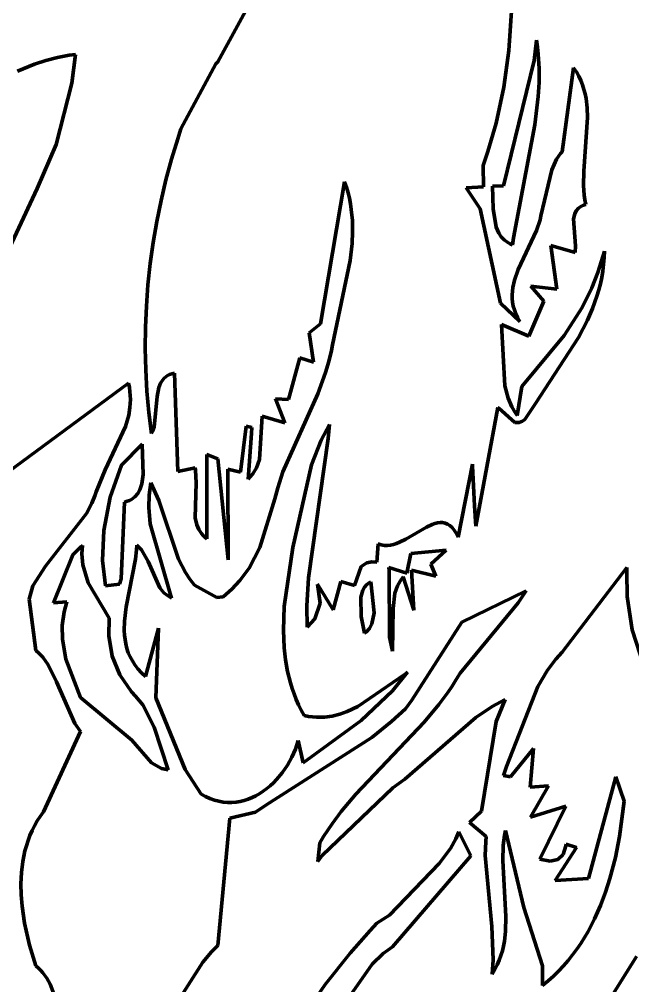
# Model space of a CAD drawing. Header units: millimetres. Extents: x 0 to 4.76, y 0 to 6.67.
# Drawn here: x 1.055 to 1.892, y 2.22 to 3.54 of the extents above; entities that cross this region are included whole.
import ezdxf

# ---------------------------------------------------------------- set-up
doc = ezdxf.new("R2010")
doc.units = ezdxf.units.MM
doc.layers.add('color#010101ff', color=7, linetype='CONTINUOUS', lineweight=100)
doc.layers.add('color#fefefeff', color=7, linetype='CONTINUOUS', lineweight=100)

msp = doc.modelspace()

# ---------------------------------------------------------------- linework, layer by layer
at = {"layer": 'color#010101ff'}
for p, q in [((1.4043, 3.6267), (1.3256, 3.4818)), ((1.7232, 3.4975), (1.7272, 3.5579)), ((1.7609, 3.5117), (1.7577, 3.4836)), ((1.7623, 3.502), (1.7609, 3.5117)), ((1.7633, 3.4924), (1.7623, 3.502)), ((1.1066, 3.488), (1.0907, 3.4838)), ((1.1229, 3.4911), (1.1066, 3.488)), ((1.1312, 3.4922), (1.1229, 3.4911)), ((1.1262, 3.453), (1.1312, 3.4922)), ((1.7162, 3.4476), (1.7232, 3.4975)), ((1.7644, 3.4731), (1.7633, 3.4924)), ((1.0752, 3.4787), (1.0524, 3.4693)), ((1.0907, 3.4838), (1.0752, 3.4787)), ((1.3231, 3.4792), (1.2754, 3.3907)), ((1.3256, 3.4818), (1.3231, 3.4792)), ((1.7577, 3.4836), (1.7159, 3.3126)), ((1.7643, 3.4538), (1.7644, 3.4731)), ((1.8115, 3.4739), (1.796, 3.3593)), ((1.8153, 3.4682), (1.8115, 3.4739)), ((1.8186, 3.4624), (1.8153, 3.4682)), ((1.8214, 3.4565), (1.8186, 3.4624)), ((1.1048, 3.3689), (1.1262, 3.453)), ((1.7056, 3.3983), (1.7162, 3.4476)), ((1.7633, 3.4345), (1.7643, 3.4538)), ((1.8237, 3.4505), (1.8214, 3.4565)), ((1.8257, 3.4443), (1.8237, 3.4505)), ((1.7587, 3.3958), (1.7633, 3.4345)), ((1.8273, 3.4382), (1.8257, 3.4443)), ((1.8285, 3.4319), (1.8273, 3.4382)), ((1.8301, 3.4191), (1.8285, 3.4319)), ((1.8306, 3.4061), (1.8301, 3.4191)), ((1.8255, 3.3327), (1.8306, 3.4061)), ((1.6945, 3.3596), (1.7056, 3.3983)), ((1.7295, 3.2417), (1.7587, 3.3958)), ((1.2754, 3.3907), (1.2709, 3.3769)), ((1.0789, 3.3089), (1.1048, 3.3689)), ((1.2709, 3.3769), (1.2625, 3.349)), ((1.688, 3.3405), (1.6945, 3.3596)), ((1.7938, 3.3569), (1.7883, 3.3491)), ((1.796, 3.3593), (1.7938, 3.3569)), ((1.2625, 3.349), (1.2549, 3.3209)), ((1.6886, 3.3115), (1.688, 3.3405)), ((1.7883, 3.3491), (1.7819, 3.3347)), ((1.7819, 3.3347), (1.7669, 3.2715)), ((1.8252, 3.313), (1.8255, 3.3327)), ((1.2549, 3.3209), (1.2482, 3.2926)), ((1.466, 3.1242), (1.4988, 3.3182)), ((1.4988, 3.3182), (1.5014, 3.3107)), ((1.8261, 3.3), (1.8252, 3.313)), ((0.9865, 3.1108), (1.0789, 3.3089)), ((1.5014, 3.3107), (1.5036, 3.3032)), ((1.5036, 3.3032), (1.5054, 3.2956)), ((1.6647, 3.3099), (1.6886, 3.3115)), ((1.6841, 3.2814), (1.6647, 3.3099)), ((1.7159, 3.3126), (1.7006, 3.3121)), ((1.7006, 3.3121), (1.7017, 3.281)), ((1.8269, 3.2936), (1.8261, 3.3)), ((1.2482, 3.2926), (1.2424, 3.264)), ((1.5054, 3.2956), (1.5068, 3.2881)), ((1.5068, 3.2881), (1.508, 3.2804)), ((1.8251, 3.2862), (1.828, 3.2873)), ((1.828, 3.2873), (1.8269, 3.2936)), ((1.508, 3.2804), (1.5094, 3.2651)), ((1.7119, 3.1524), (1.6841, 3.2814)), ((1.7017, 3.281), (1.7056, 3.2561)), ((1.8113, 3.2675), (1.813, 3.2743)), ((1.813, 3.2743), (1.8152, 3.2784)), ((1.8152, 3.2784), (1.8183, 3.282)), ((1.8183, 3.282), (1.8202, 3.2835)), ((1.8202, 3.2835), (1.8225, 3.285)), ((1.8225, 3.285), (1.8251, 3.2862)), ((1.2424, 3.264), (1.2375, 3.2353)), ((1.5094, 3.2651), (1.5097, 3.2496)), ((1.7657, 3.2664), (1.7607, 3.2515)), ((1.7669, 3.2715), (1.7657, 3.2664)), ((1.814, 3.2309), (1.8113, 3.2675)), ((1.5097, 3.2496), (1.509, 3.2341)), ((1.7056, 3.2561), (1.7092, 3.248)), ((1.7092, 3.248), (1.7125, 3.2431)), ((1.7607, 3.2515), (1.7357, 3.1983)), ((1.2375, 3.2353), (1.2335, 3.2065)), ((1.509, 3.2341), (1.5065, 3.2108)), ((1.7125, 3.2431), (1.7167, 3.2388)), ((1.7167, 3.2388), (1.7219, 3.2351)), ((1.7219, 3.2351), (1.7249, 3.2335)), ((1.7282, 3.2321), (1.7295, 3.2417)), ((1.7249, 3.2335), (1.7282, 3.2321)), ((1.7888, 3.1713), (1.7805, 3.2311)), ((1.7805, 3.2311), (1.8136, 3.2214)), ((1.8136, 3.2214), (1.814, 3.2309)), ((1.8535, 3.2234), (1.8516, 3.216)), ((1.8532, 3.2142), (1.8535, 3.2234)), ((1.5065, 3.2108), (1.4823, 3.0955)), ((1.8516, 3.216), (1.8448, 3.1943)), ((1.8525, 3.2052), (1.8532, 3.2142)), ((1.2335, 3.2065), (1.2303, 3.1775)), ((1.7357, 3.1983), (1.7307, 3.1837)), ((1.8448, 3.1943), (1.8364, 3.1733)), ((1.85, 3.1876), (1.8514, 3.1963)), ((1.8514, 3.1963), (1.8525, 3.2052)), ((1.7307, 3.1837), (1.7285, 3.1738)), ((1.8481, 3.1789), (1.85, 3.1876)), ((1.2303, 3.1775), (1.2282, 3.1485)), ((1.7279, 3.1688), (1.7277, 3.1638)), ((1.7285, 3.1738), (1.7279, 3.1688)), ((1.7708, 3.155), (1.7532, 3.1755)), ((1.7532, 3.1755), (1.7888, 3.1713)), ((1.8364, 3.1733), (1.823, 3.1464)), ((1.8434, 3.1619), (1.8459, 3.1704)), ((1.8459, 3.1704), (1.8481, 3.1789)), ((1.7277, 3.1638), (1.7278, 3.1587)), ((1.7278, 3.1587), (1.7283, 3.1536)), ((1.7502, 3.1072), (1.7708, 3.155)), ((1.8375, 3.1453), (1.8434, 3.1619)), ((1.2282, 3.1485), (1.2269, 3.1194)), ((1.738, 3.1272), (1.7119, 3.1524)), ((1.7283, 3.1536), (1.7292, 3.1484)), ((1.7292, 3.1484), (1.7307, 3.1432)), ((1.7307, 3.1432), (1.7326, 3.1379)), ((1.823, 3.1464), (1.7988, 3.1082)), ((1.8305, 3.1291), (1.8375, 3.1453)), ((1.7326, 3.1379), (1.735, 3.1326)), ((1.735, 3.1326), (1.738, 3.1272)), ((1.8184, 3.1054), (1.8305, 3.1291)), ((1.2269, 3.1194), (1.2266, 3.0903)), ((1.4504, 3.112), (1.466, 3.1242)), ((1.7175, 3.0394), (1.7129, 3.1231)), ((1.7129, 3.1231), (1.7502, 3.1072)), ((1.4563, 3.0719), (1.4504, 3.112)), ((1.7988, 3.1082), (1.7408, 3.0387)), ((1.7596, 3.0153), (1.8184, 3.1054)), ((1.2266, 3.0903), (1.2273, 3.0612)), ((1.4823, 3.0955), (1.4809, 3.0878)), ((1.4223, 3.0207), (1.4378, 3.0775)), ((1.4378, 3.0775), (1.4563, 3.0719)), ((1.4809, 3.0878), (1.4773, 3.0726)), ((1.4773, 3.0726), (1.4729, 3.0577)), ((1.2273, 3.0612), (1.2289, 3.0322)), ((1.2506, 3.0478), (1.2525, 3.0499)), ((1.2525, 3.0499), (1.2546, 3.0518)), ((1.2546, 3.0518), (1.2571, 3.0535)), ((1.2571, 3.0535), (1.2599, 3.0549)), ((1.2599, 3.0549), (1.2631, 3.056)), ((1.2631, 3.056), (1.2666, 3.0569)), ((1.2666, 3.0569), (1.2712, 2.9223)), ((1.4729, 3.0577), (1.4621, 3.0287)), ((1.2037, 3.0429), (0.9975, 2.8911)), ((1.2049, 3.0373), (1.2037, 3.0429)), ((1.2057, 3.0316), (1.2049, 3.0373)), ((1.2428, 3.0247), (1.2453, 3.0374)), ((1.2453, 3.0374), (1.2475, 3.0429)), ((1.2475, 3.0429), (1.2506, 3.0478)), ((1.7221, 3.0226), (1.7175, 3.0394)), ((1.7408, 3.0387), (1.7345, 2.9991)), ((1.2062, 3.0261), (1.2057, 3.0316)), ((1.2064, 3.0206), (1.2062, 3.0261)), ((1.2289, 3.0322), (1.2316, 3.0032)), ((1.2386, 2.9831), (1.2428, 3.0247)), ((1.4621, 3.0287), (1.4147, 2.9222)), ((1.7273, 3.0106), (1.7221, 3.0226)), ((1.204, 2.9994), (1.2057, 3.0099)), ((1.2057, 3.0099), (1.2064, 3.0206)), ((1.417, 2.989), (1.4045, 3.0217)), ((1.4045, 3.0217), (1.4223, 3.0207)), ((1.6779, 2.848), (1.7081, 3.0097)), ((1.7081, 3.0097), (1.7092, 3.0089)), ((1.7319, 3.0029), (1.7273, 3.0106)), ((1.7449, 2.9934), (1.7596, 3.0153)), ((1.1996, 2.9841), (1.204, 2.9994)), ((1.2316, 3.0032), (1.2352, 2.9743)), ((1.3825, 2.939), (1.3861, 2.9979)), ((1.3861, 2.9979), (1.417, 2.989)), ((1.7092, 3.0089), (1.7313, 2.9896)), ((1.7345, 2.9991), (1.7319, 3.0029)), ((1.1719, 2.9246), (1.1996, 2.9841)), ((1.2365, 2.9771), (1.2386, 2.9831)), ((1.3565, 2.9215), (1.3643, 2.9844)), ((1.3643, 2.9844), (1.3721, 2.9827)), ((1.4668, 2.9652), (1.4784, 2.9866)), ((1.4784, 2.9866), (1.4766, 2.9675)), ((1.7313, 2.9896), (1.737, 2.9893)), ((1.737, 2.9893), (1.7416, 2.9911)), ((1.7416, 2.9911), (1.7449, 2.9934)), ((1.2352, 2.9743), (1.2365, 2.9771)), ((1.3715, 2.9745), (1.367, 2.9121)), ((1.3721, 2.9827), (1.3715, 2.9745)), ((1.2224, 2.9598), (1.1942, 2.9312)), ((1.2238, 2.9184), (1.2224, 2.9598)), ((1.4766, 2.9675), (1.4495, 2.7771)), ((1.4536, 2.9314), (1.4668, 2.9652)), ((1.3109, 2.8305), (1.3109, 2.9456)), ((1.3109, 2.9456), (1.3257, 2.9396)), ((1.1942, 2.9312), (1.1787, 2.8873)), ((1.3257, 2.9396), (1.3398, 2.8018)), ((1.3785, 2.9275), (1.3825, 2.939)), ((1.428, 2.8187), (1.4536, 2.9314)), ((1.654, 2.8328), (1.6735, 2.9327)), ((1.6735, 2.9327), (1.6736, 2.9304)), ((1.6736, 2.9304), (1.6764, 2.8757)), ((1.1596, 2.8945), (1.1719, 2.9246)), ((1.2221, 2.9057), (1.2238, 2.9184)), ((1.2712, 2.9223), (1.2948, 2.9275)), ((1.2948, 2.9275), (1.2954, 2.9243)), ((1.2954, 2.9243), (1.2961, 2.9069)), ((1.3398, 2.8018), (1.3392, 2.9256)), ((1.3392, 2.9256), (1.3565, 2.9215)), ((1.3695, 2.9145), (1.3737, 2.9195)), ((1.3737, 2.9195), (1.3785, 2.9275)), ((1.4147, 2.9222), (1.4075, 2.9001)), ((1.2192, 2.8972), (1.2221, 2.9057)), ((1.2344, 2.9069), (1.2322, 2.89)), ((1.2453, 2.883), (1.2344, 2.9069)), ((1.2961, 2.9069), (1.2949, 2.8593)), ((1.367, 2.9121), (1.3695, 2.9145)), ((1.1578, 2.8893), (1.1596, 2.8945)), ((1.2125, 2.8879), (1.2163, 2.8922)), ((1.2163, 2.8922), (1.2192, 2.8972)), ((1.4075, 2.9001), (1.4037, 2.885)), ((1.1463, 2.8653), (1.1537, 2.8794)), ((1.1537, 2.8794), (1.1578, 2.8893)), ((1.1787, 2.8873), (1.1699, 2.8417)), ((1.1937, 2.776), (1.1985, 2.8808)), ((1.1985, 2.8808), (1.2019, 2.8818)), ((1.2019, 2.8818), (1.205, 2.883)), ((1.205, 2.883), (1.2078, 2.8844)), ((1.2078, 2.8844), (1.2103, 2.886)), ((1.2103, 2.886), (1.2125, 2.8879)), ((1.2322, 2.89), (1.2317, 2.8733)), ((1.272, 2.8029), (1.2453, 2.883)), ((1.4037, 2.885), (1.3832, 2.8188)), ((1.0906, 2.7931), (1.1463, 2.8653)), ((1.2317, 2.8733), (1.2335, 2.8512)), ((1.6764, 2.8757), (1.6779, 2.848)), ((1.2335, 2.8512), (1.2624, 2.7496)), ((1.2949, 2.8593), (1.2971, 2.8494)), ((1.6182, 2.8502), (1.6219, 2.8515)), ((1.6219, 2.8515), (1.6256, 2.8524)), ((1.6256, 2.8524), (1.6291, 2.8528)), ((1.6291, 2.8528), (1.6326, 2.8527)), ((1.6326, 2.8527), (1.636, 2.852)), ((1.636, 2.852), (1.6393, 2.8507)), ((1.1699, 2.8417), (1.1684, 2.8011)), ((1.2971, 2.8494), (1.2997, 2.8434)), ((1.2997, 2.8434), (1.3033, 2.8378)), ((1.3033, 2.8378), (1.3055, 2.8352)), ((1.5823, 2.8299), (1.6106, 2.8466)), ((1.6106, 2.8466), (1.6182, 2.8502)), ((1.6393, 2.8507), (1.6425, 2.8488)), ((1.6425, 2.8488), (1.6455, 2.846)), ((1.6455, 2.846), (1.6485, 2.8425)), ((1.6485, 2.8425), (1.6513, 2.8381)), ((1.6513, 2.8381), (1.654, 2.8328)), ((1.3055, 2.8352), (1.308, 2.8328)), ((1.308, 2.8328), (1.3109, 2.8305)), ((1.5698, 2.8242), (1.5739, 2.8258)), ((1.5739, 2.8258), (1.5823, 2.8299)), ((1.1385, 2.8197), (1.1279, 2.8085)), ((1.141, 2.8216), (1.1385, 2.8197)), ((1.1402, 2.81), (1.141, 2.8216)), ((1.2148, 2.8156), (1.2134, 2.8029)), ((1.2151, 2.8218), (1.2148, 2.8156)), ((1.2215, 2.8153), (1.2151, 2.8218)), ((1.2304, 2.7997), (1.2215, 2.8153)), ((1.3832, 2.8188), (1.3683, 2.7905)), ((1.4165, 2.7383), (1.428, 2.8187)), ((1.5427, 2.7984), (1.5448, 2.8235)), ((1.5448, 2.8235), (1.5489, 2.8222)), ((1.5489, 2.8222), (1.5531, 2.8216)), ((1.5531, 2.8216), (1.5572, 2.8215)), ((1.5572, 2.8215), (1.5614, 2.822)), ((1.5614, 2.822), (1.5656, 2.8229)), ((1.5656, 2.8229), (1.5698, 2.8242)), ((1.6374, 2.8149), (1.5892, 2.8103)), ((1.6164, 2.7959), (1.6374, 2.8149)), ((1.1279, 2.8085), (1.1014, 2.7433)), ((1.1415, 2.7951), (1.1402, 2.81)), ((1.1684, 2.8011), (1.1722, 2.7663)), ((1.2134, 2.8029), (1.2007, 2.7375)), ((1.2464, 2.7636), (1.2304, 2.7997)), ((1.2815, 2.7844), (1.272, 2.8029)), ((1.529, 2.7979), (1.5361, 2.799)), ((1.5361, 2.799), (1.5427, 2.7984)), ((1.5892, 2.8103), (1.584, 2.7836)), ((1.073, 2.7663), (1.0906, 2.7931)), ((1.1489, 2.7704), (1.1415, 2.7951)), ((1.3683, 2.7905), (1.3558, 2.7734)), ((1.5125, 2.7667), (1.5213, 2.7929)), ((1.5213, 2.7929), (1.529, 2.7979)), ((1.584, 2.7836), (1.5592, 2.7912)), ((1.5592, 2.7912), (1.5597, 2.7873)), ((1.5597, 2.7873), (1.56, 2.6964)), ((1.5932, 2.733), (1.5901, 2.7877)), ((1.5901, 2.7877), (1.6234, 2.7796)), ((1.6234, 2.7796), (1.6164, 2.7959)), ((1.8843, 2.7915), (1.7959, 2.6759)), ((1.884, 2.7849), (1.8843, 2.7915)), ((1.1914, 2.7687), (1.1937, 2.776)), ((1.2874, 2.7756), (1.2815, 2.7844)), ((1.2941, 2.7673), (1.2874, 2.7756)), ((1.3558, 2.7734), (1.345, 2.7617)), ((1.4495, 2.7771), (1.4474, 2.7388)), ((1.4833, 2.7336), (1.4936, 2.7721)), ((1.4936, 2.7721), (1.5125, 2.7667)), ((1.5347, 2.7719), (1.5327, 2.7709)), ((1.5391, 2.7295), (1.5347, 2.7719)), ((1.5711, 2.7663), (1.5745, 2.7725)), ((1.5745, 2.7725), (1.5789, 2.7784)), ((1.5789, 2.7784), (1.5932, 2.733)), ((1.8848, 2.7517), (1.884, 2.7849)), ((1.0681, 2.7482), (1.073, 2.7663)), ((1.1775, 2.7222), (1.1489, 2.7704)), ((1.1722, 2.7663), (1.1914, 2.7687)), ((1.2522, 2.7568), (1.2464, 2.7636)), ((1.3244, 2.7505), (1.2941, 2.7673)), ((1.345, 2.7617), (1.3328, 2.7512)), ((1.4654, 2.7427), (1.462, 2.7686)), ((1.462, 2.7686), (1.4833, 2.7336)), ((1.5239, 2.7605), (1.5211, 2.7506)), ((1.5261, 2.7647), (1.5239, 2.7605)), ((1.529, 2.7682), (1.5261, 2.7647)), ((1.5327, 2.7709), (1.529, 2.7682)), ((1.5676, 2.7564), (1.5711, 2.7663)), ((1.7468, 2.7593), (1.6589, 2.7167)), ((1.7356, 2.7429), (1.7468, 2.7593)), ((1.0774, 2.6779), (1.0681, 2.7482)), ((1.2568, 2.7529), (1.2522, 2.7568)), ((1.2624, 2.7496), (1.2568, 2.7529)), ((1.3328, 2.7512), (1.3244, 2.7505)), ((1.5211, 2.7506), (1.5213, 2.7246)), ((1.565, 2.7353), (1.5676, 2.7564)), ((1.8915, 2.706), (1.8848, 2.7517)), ((1.1014, 2.7433), (1.1196, 2.7445)), ((1.1196, 2.7445), (1.1158, 2.7306)), ((1.2007, 2.7375), (1.1983, 2.7181)), ((1.4153, 2.7057), (1.4165, 2.7383)), ((1.4474, 2.7388), (1.4477, 2.7098)), ((1.458, 2.7212), (1.4654, 2.7427)), ((1.5641, 2.6772), (1.565, 2.7353)), ((1.6566, 2.6472), (1.7356, 2.7429)), ((1.1158, 2.7306), (1.1133, 2.712)), ((1.1767, 2.698), (1.1775, 2.7222)), ((1.4477, 2.7098), (1.458, 2.7212)), ((1.5213, 2.7246), (1.5262, 2.7016)), ((1.5359, 2.7143), (1.5391, 2.7295)), ((1.1133, 2.712), (1.1135, 2.6935)), ((1.1983, 2.7181), (1.198, 2.7054)), ((1.227, 2.6426), (1.2449, 2.7086)), ((1.2449, 2.7086), (1.241, 2.6135)), ((1.5281, 2.703), (1.5326, 2.708)), ((1.5326, 2.708), (1.5359, 2.7143)), ((1.6589, 2.7167), (1.5908, 2.61)), ((1.9241, 2.6051), (1.8915, 2.706)), ((1.1135, 2.6935), (1.118, 2.6661)), ((1.1814, 2.6704), (1.1767, 2.698)), ((1.198, 2.7054), (1.1983, 2.6991)), ((1.1983, 2.6991), (1.199, 2.693)), ((1.199, 2.693), (1.2, 2.6869)), ((1.4164, 2.6814), (1.4153, 2.7057)), ((1.5262, 2.7016), (1.5281, 2.703)), ((1.56, 2.6964), (1.5641, 2.6772)), ((1.2, 2.6869), (1.2015, 2.6809)), ((1.2015, 2.6809), (1.2035, 2.675)), ((1.4182, 2.6653), (1.4164, 2.6814)), ((1.0807, 2.675), (1.0774, 2.6779)), ((1.0866, 2.6688), (1.0807, 2.675)), ((1.094, 2.6585), (1.0866, 2.6688)), ((1.192, 2.6446), (1.1814, 2.6704)), ((1.2035, 2.675), (1.206, 2.6693)), ((1.206, 2.6693), (1.209, 2.6637)), ((1.7874, 2.6663), (1.7759, 2.651)), ((1.7959, 2.6759), (1.7874, 2.6663)), ((1.1056, 2.6352), (1.094, 2.6585)), ((1.118, 2.6661), (1.1381, 2.6137)), ((1.209, 2.6637), (1.2125, 2.6582)), ((1.2125, 2.6582), (1.2167, 2.6528)), ((1.421, 2.6495), (1.4182, 2.6653)), ((1.2079, 2.6214), (1.192, 2.6446)), ((1.2167, 2.6528), (1.2215, 2.6476)), ((1.2215, 2.6476), (1.227, 2.6426)), ((1.4248, 2.6339), (1.421, 2.6495)), ((1.5804, 2.6451), (1.5169, 2.6015)), ((1.5642, 2.6228), (1.5846, 2.6482)), ((1.5846, 2.6482), (1.5804, 2.6451)), ((1.6512, 2.6382), (1.6566, 2.6472)), ((1.7759, 2.651), (1.7628, 2.6289)), ((1.1303, 2.5783), (1.1056, 2.6352)), ((1.4272, 2.6263), (1.4248, 2.6339)), ((1.6397, 2.6208), (1.6456, 2.6294)), ((1.6456, 2.6294), (1.6512, 2.6382)), ((1.7628, 2.6289), (1.7201, 2.5194)), ((1.1381, 2.6137), (1.2083, 2.5557)), ((1.2135, 2.6154), (1.2079, 2.6214)), ((1.2234, 2.6036), (1.2135, 2.6154)), ((1.241, 2.6135), (1.2813, 2.5156)), ((1.4299, 2.6187), (1.4272, 2.6263)), ((1.4328, 2.6111), (1.4299, 2.6187)), ((1.5216, 2.5825), (1.5642, 2.6228)), ((1.6273, 2.6041), (1.6397, 2.6208)), ((1.2388, 2.5733), (1.2234, 2.6036)), ((1.4361, 2.6037), (1.4328, 2.6111)), ((1.4397, 2.5964), (1.4361, 2.6037)), ((1.5169, 2.6015), (1.5022, 2.5946)), ((1.5908, 2.61), (1.5818, 2.5984)), ((1.6073, 2.5801), (1.6273, 2.6041)), ((1.7001, 2.6016), (1.6778, 2.5865)), ((1.7179, 2.6112), (1.7001, 2.6016)), ((1.7057, 2.581), (1.7179, 2.6112)), ((1.4437, 2.5891), (1.4397, 2.5964)), ((1.4494, 2.588), (1.4437, 2.5891)), ((1.4549, 2.5872), (1.4494, 2.588)), ((1.4604, 2.5868), (1.4549, 2.5872)), ((1.4713, 2.587), (1.4659, 2.5867)), ((1.4818, 2.5885), (1.4713, 2.587)), ((1.4921, 2.591), (1.4818, 2.5885)), ((1.5022, 2.5946), (1.4921, 2.591)), ((1.5818, 2.5984), (1.5628, 2.5808)), ((1.1381, 2.5675), (1.1303, 2.5783)), ((1.4424, 2.5246), (1.5216, 2.5825)), ((1.4659, 2.5867), (1.4604, 2.5868)), ((1.5142, 2.4817), (1.6073, 2.5801)), ((1.5628, 2.5808), (1.536, 2.5593)), ((1.6778, 2.5865), (1.5811, 2.5024)), ((1.6858, 2.4586), (1.7057, 2.581)), ((1.0877, 2.4574), (1.1381, 2.5675)), ((1.2578, 2.5152), (1.2388, 2.5733)), ((1.2083, 2.5557), (1.2353, 2.5247)), ((1.536, 2.5593), (1.3913, 2.4669)), ((1.4317, 2.5434), (1.4356, 2.5549)), ((1.4356, 2.5549), (1.4424, 2.5246)), ((1.4267, 2.5321), (1.4317, 2.5434)), ((1.7254, 2.5052), (1.7567, 2.5442)), ((1.7567, 2.5442), (1.752, 2.4913)), ((1.2353, 2.5247), (1.2486, 2.5169)), ((1.4137, 2.5111), (1.4207, 2.5213)), ((1.4207, 2.5213), (1.4267, 2.5321)), ((1.2486, 2.5169), (1.2578, 2.5152)), ((1.2813, 2.5156), (1.3028, 2.4816)), ((1.4058, 2.5017), (1.4137, 2.5111)), ((1.7201, 2.5194), (1.7157, 2.5074)), ((1.3972, 2.4932), (1.4016, 2.4974)), ((1.4016, 2.4974), (1.4058, 2.5017)), ((1.5811, 2.5024), (1.5648, 2.4904)), ((1.7157, 2.5074), (1.7254, 2.5052)), ((1.8318, 2.3667), (1.869, 2.5052)), ((1.869, 2.5052), (1.8806, 2.472)), ((1.3028, 2.4816), (1.3089, 2.4784)), ((1.3778, 2.4797), (1.3829, 2.4826)), ((1.3829, 2.4826), (1.3878, 2.4859)), ((1.3878, 2.4859), (1.3926, 2.4894)), ((1.3926, 2.4894), (1.3972, 2.4932)), ((1.5648, 2.4904), (1.4683, 2.398)), ((1.4942, 2.4579), (1.5142, 2.4817)), ((1.752, 2.4913), (1.7771, 2.493)), ((1.7771, 2.493), (1.7526, 2.4505)), ((1.3089, 2.4784), (1.315, 2.4757)), ((1.315, 2.4757), (1.3211, 2.4736)), ((1.3211, 2.4736), (1.3271, 2.472)), ((1.3271, 2.472), (1.3331, 2.471)), ((1.3331, 2.471), (1.339, 2.4705)), ((1.339, 2.4705), (1.3448, 2.4705)), ((1.3448, 2.4705), (1.3506, 2.471)), ((1.3506, 2.471), (1.3562, 2.4719)), ((1.3562, 2.4719), (1.3618, 2.4733)), ((1.3618, 2.4733), (1.3673, 2.475)), ((1.3673, 2.475), (1.3726, 2.4772)), ((1.3726, 2.4772), (1.3778, 2.4797)), ((1.8806, 2.472), (1.8742, 2.424)), ((1.0833, 2.4513), (1.0877, 2.4574)), ((1.3773, 2.4571), (1.3421, 2.4489)), ((1.3913, 2.4669), (1.3773, 2.4571)), ((1.4817, 2.4414), (1.4942, 2.4579)), ((1.6692, 2.443), (1.6858, 2.4586)), ((1.7526, 2.4505), (1.801, 2.4653)), ((1.801, 2.4653), (1.7653, 2.3928)), ((1.0755, 2.4387), (1.0792, 2.4451)), ((1.0792, 2.4451), (1.0833, 2.4513)), ((1.3421, 2.4489), (1.3259, 2.2749)), ((1.6921, 2.4238), (1.6692, 2.443)), ((1.0692, 2.4253), (1.0722, 2.4321)), ((1.0722, 2.4321), (1.0755, 2.4387)), ((1.4701, 2.4241), (1.4817, 2.4414)), ((1.6508, 2.4209), (1.6549, 2.4305)), ((1.6549, 2.4305), (1.6713, 2.3974)), ((1.7185, 2.4321), (1.7172, 2.4254)), ((1.7434, 2.327), (1.7185, 2.4321)), ((1.0643, 2.4114), (1.0666, 2.4184)), ((1.0666, 2.4184), (1.0692, 2.4253)), ((1.4648, 2.4152), (1.4701, 2.4241)), ((1.6433, 2.4074), (1.6508, 2.4209)), ((1.6907, 2.3979), (1.6915, 2.4173)), ((1.6915, 2.4173), (1.6921, 2.4238)), ((1.7172, 2.4254), (1.7155, 2.4118)), ((1.8742, 2.424), (1.8685, 2.3951)), ((1.0608, 2.397), (1.0624, 2.4042)), ((1.0624, 2.4042), (1.0643, 2.4114)), ((1.4623, 2.39), (1.4648, 2.4152)), ((1.628, 2.387), (1.6433, 2.4074)), ((1.7155, 2.4118), (1.7148, 2.3912)), ((1.8154, 2.4089), (1.7864, 2.3638)), ((1.7974, 2.3993), (1.8011, 2.4112)), ((1.8011, 2.4112), (1.8013, 2.4133)), ((1.8013, 2.4133), (1.8154, 2.4089)), ((1.0576, 2.3746), (1.0594, 2.3896)), ((1.0594, 2.3896), (1.0608, 2.397)), ((1.4683, 2.398), (1.4623, 2.39)), ((1.6713, 2.3974), (1.5644, 2.2734)), ((1.6997, 2.3011), (1.6907, 2.3979)), ((1.7148, 2.3912), (1.7192, 2.3147)), ((1.7653, 2.3928), (1.7795, 2.3901)), ((1.7795, 2.3901), (1.7902, 2.3923)), ((1.7902, 2.3923), (1.7974, 2.3993)), ((1.8685, 2.3951), (1.8611, 2.3665)), ((1.56, 2.3164), (1.628, 2.387)), ((1.0569, 2.3594), (1.0576, 2.3746)), ((1.7864, 2.3638), (1.8318, 2.3667)), ((1.8611, 2.3665), (1.8551, 2.3478)), ((1.0572, 2.3441), (1.0569, 2.3594)), ((1.0584, 2.3287), (1.0572, 2.3441)), ((1.8551, 2.3478), (1.8481, 2.3295)), ((1.0617, 2.3057), (1.0584, 2.3287)), ((1.769, 2.2473), (1.7434, 2.327)), ((1.8481, 2.3295), (1.8402, 2.3117)), ((1.543, 2.3056), (1.56, 2.3164)), ((1.7192, 2.3147), (1.7187, 2.2943)), ((1.8402, 2.3117), (1.8313, 2.2944)), ((1.0685, 2.2757), (1.0617, 2.3057)), ((1.5337, 2.2956), (1.543, 2.3056)), ((1.7016, 2.2557), (1.6997, 2.3011)), ((1.5065, 2.2646), (1.5337, 2.2956)), ((1.7187, 2.2943), (1.7171, 2.2809)), ((1.8264, 2.286), (1.8213, 2.2779)), ((1.8313, 2.2944), (1.8264, 2.286)), ((1.0772, 2.2474), (1.0685, 2.2757)), ((1.3259, 2.2749), (1.3172, 2.2662)), ((1.5644, 2.2734), (1.5516, 2.264)), ((1.7159, 2.2743), (1.7143, 2.2677)), ((1.7171, 2.2809), (1.7159, 2.2743)), ((1.8213, 2.2779), (1.8158, 2.2699)), ((1.3172, 2.2662), (1.3054, 2.2522)), ((1.4721, 2.2219), (1.5065, 2.2646)), ((1.5516, 2.264), (1.5364, 2.2497)), ((1.7123, 2.2612), (1.7099, 2.2548)), ((1.7143, 2.2677), (1.7123, 2.2612)), ((1.8101, 2.2621), (1.8041, 2.2545)), ((1.8158, 2.2699), (1.8101, 2.2621)), ((1.8634, 2.2052), (1.8972, 2.2598)), ((1.0807, 2.2443), (1.0772, 2.2474)), ((1.084, 2.2411), (1.0807, 2.2443)), ((1.3054, 2.2522), (1.2551, 2.1743)), ((1.5364, 2.2497), (1.4788, 2.1672)), ((1.7001, 2.2361), (1.7016, 2.2557)), ((1.7071, 2.2485), (1.7039, 2.2423)), ((1.7099, 2.2548), (1.7071, 2.2485)), ((1.7691, 2.2203), (1.769, 2.2473)), ((1.7977, 2.2471), (1.7911, 2.24)), ((1.8041, 2.2545), (1.7977, 2.2471)), ((1.0869, 2.2377), (1.084, 2.2411)), ((1.0922, 2.2303), (1.0869, 2.2377)), ((1.7039, 2.2423), (1.7001, 2.2361)), ((1.7841, 2.2332), (1.7767, 2.2266)), ((1.7911, 2.24), (1.7841, 2.2332)), ((1.0966, 2.2224), (1.0922, 2.2303)), ((1.1101, 2.187), (1.0966, 2.2224)), ((1.3096, 1.9841), (1.4721, 2.2219)), ((1.7767, 2.2266), (1.7691, 2.2203))]:
    msp.add_line(p, q, dxfattribs=at)
at = {"layer": 'color#fefefeff'}
for p, q in [((1.3256, 3.4818), (1.4043, 3.6267)), ((1.7272, 3.5579), (1.7232, 3.4975)), ((1.7577, 3.4836), (1.7609, 3.5117)), ((1.7609, 3.5117), (1.7623, 3.502)), ((1.7623, 3.502), (1.7633, 3.4924)), ((1.0907, 3.4838), (1.1066, 3.488)), ((1.1066, 3.488), (1.1229, 3.4911)), ((1.1229, 3.4911), (1.1312, 3.4922)), ((1.1312, 3.4922), (1.1262, 3.453)), ((1.7232, 3.4975), (1.7162, 3.4476)), ((1.7633, 3.4924), (1.7644, 3.4731)), ((1.0524, 3.4693), (1.0752, 3.4787)), ((1.0752, 3.4787), (1.0907, 3.4838)), ((1.2754, 3.3907), (1.3231, 3.4792)), ((1.3231, 3.4792), (1.3256, 3.4818)), ((1.7159, 3.3126), (1.7577, 3.4836)), ((1.7644, 3.4731), (1.7643, 3.4538)), ((1.796, 3.3593), (1.8115, 3.4739)), ((1.8115, 3.4739), (1.8153, 3.4682)), ((1.8153, 3.4682), (1.8186, 3.4624)), ((1.8186, 3.4624), (1.8214, 3.4565)), ((1.1262, 3.453), (1.1048, 3.3689)), ((1.7162, 3.4476), (1.7056, 3.3983)), ((1.7643, 3.4538), (1.7633, 3.4345)), ((1.8214, 3.4565), (1.8237, 3.4505)), ((1.8237, 3.4505), (1.8257, 3.4443)), ((1.7633, 3.4345), (1.7587, 3.3958)), ((1.8257, 3.4443), (1.8273, 3.4382)), ((1.8273, 3.4382), (1.8285, 3.4319)), ((1.8285, 3.4319), (1.8301, 3.4191)), ((1.8301, 3.4191), (1.8306, 3.4061)), ((1.8306, 3.4061), (1.8255, 3.3327)), ((1.7056, 3.3983), (1.6945, 3.3596)), ((1.7587, 3.3958), (1.7295, 3.2417)), ((1.2709, 3.3769), (1.2754, 3.3907)), ((1.1048, 3.3689), (1.0789, 3.3089)), ((1.2625, 3.349), (1.2709, 3.3769)), ((1.6945, 3.3596), (1.688, 3.3405)), ((1.7883, 3.3491), (1.7938, 3.3569)), ((1.7938, 3.3569), (1.796, 3.3593)), ((1.2549, 3.3209), (1.2625, 3.349)), ((1.688, 3.3405), (1.6886, 3.3115)), ((1.7819, 3.3347), (1.7883, 3.3491)), ((1.7669, 3.2715), (1.7819, 3.3347)), ((1.8255, 3.3327), (1.8252, 3.313)), ((1.2482, 3.2926), (1.2549, 3.3209)), ((1.4988, 3.3182), (1.466, 3.1242)), ((1.5014, 3.3107), (1.4988, 3.3182)), ((1.8252, 3.313), (1.8261, 3.3)), ((1.0789, 3.3089), (0.9865, 3.1108)), ((1.5036, 3.3032), (1.5014, 3.3107)), ((1.5054, 3.2956), (1.5036, 3.3032)), ((1.6886, 3.3115), (1.6647, 3.3099)), ((1.6647, 3.3099), (1.6841, 3.2814)), ((1.7006, 3.3121), (1.7159, 3.3126)), ((1.7017, 3.281), (1.7006, 3.3121)), ((1.8261, 3.3), (1.8269, 3.2936)), ((1.2424, 3.264), (1.2482, 3.2926)), ((1.5068, 3.2881), (1.5054, 3.2956)), ((1.508, 3.2804), (1.5068, 3.2881)), ((1.828, 3.2873), (1.8251, 3.2862)), ((1.8269, 3.2936), (1.828, 3.2873)), ((1.5094, 3.2651), (1.508, 3.2804)), ((1.6841, 3.2814), (1.7119, 3.1524)), ((1.7056, 3.2561), (1.7017, 3.281)), ((1.813, 3.2743), (1.8113, 3.2675)), ((1.8152, 3.2784), (1.813, 3.2743)), ((1.8183, 3.282), (1.8152, 3.2784)), ((1.8202, 3.2835), (1.8183, 3.282)), ((1.8225, 3.285), (1.8202, 3.2835)), ((1.8251, 3.2862), (1.8225, 3.285)), ((1.2375, 3.2353), (1.2424, 3.264)), ((1.5097, 3.2496), (1.5094, 3.2651)), ((1.7607, 3.2515), (1.7657, 3.2664)), ((1.7657, 3.2664), (1.7669, 3.2715)), ((1.8113, 3.2675), (1.814, 3.2309)), ((1.509, 3.2341), (1.5097, 3.2496)), ((1.7092, 3.248), (1.7056, 3.2561)), ((1.7125, 3.2431), (1.7092, 3.248)), ((1.7357, 3.1983), (1.7607, 3.2515)), ((1.2335, 3.2065), (1.2375, 3.2353)), ((1.5065, 3.2108), (1.509, 3.2341)), ((1.7167, 3.2388), (1.7125, 3.2431)), ((1.7219, 3.2351), (1.7167, 3.2388)), ((1.7249, 3.2335), (1.7219, 3.2351)), ((1.7295, 3.2417), (1.7282, 3.2321)), ((1.7282, 3.2321), (1.7249, 3.2335)), ((1.8136, 3.2214), (1.7805, 3.2311)), ((1.7805, 3.2311), (1.7888, 3.1713)), ((1.814, 3.2309), (1.8136, 3.2214)), ((1.8516, 3.216), (1.8535, 3.2234)), ((1.8535, 3.2234), (1.8532, 3.2142)), ((1.4823, 3.0955), (1.5065, 3.2108)), ((1.8448, 3.1943), (1.8516, 3.216)), ((1.8532, 3.2142), (1.8525, 3.2052)), ((1.2303, 3.1775), (1.2335, 3.2065)), ((1.7307, 3.1837), (1.7357, 3.1983)), ((1.8364, 3.1733), (1.8448, 3.1943)), ((1.8514, 3.1963), (1.85, 3.1876)), ((1.8525, 3.2052), (1.8514, 3.1963)), ((1.7285, 3.1738), (1.7307, 3.1837)), ((1.85, 3.1876), (1.8481, 3.1789)), ((1.2282, 3.1485), (1.2303, 3.1775)), ((1.7277, 3.1638), (1.7279, 3.1688)), ((1.7279, 3.1688), (1.7285, 3.1738)), ((1.7888, 3.1713), (1.7532, 3.1755)), ((1.7532, 3.1755), (1.7708, 3.155)), ((1.823, 3.1464), (1.8364, 3.1733)), ((1.8459, 3.1704), (1.8434, 3.1619)), ((1.8481, 3.1789), (1.8459, 3.1704)), ((1.7278, 3.1587), (1.7277, 3.1638)), ((1.7283, 3.1536), (1.7278, 3.1587)), ((1.7708, 3.155), (1.7502, 3.1072)), ((1.8434, 3.1619), (1.8375, 3.1453)), ((1.2269, 3.1194), (1.2282, 3.1485)), ((1.7119, 3.1524), (1.738, 3.1272)), ((1.7292, 3.1484), (1.7283, 3.1536)), ((1.7307, 3.1432), (1.7292, 3.1484)), ((1.7326, 3.1379), (1.7307, 3.1432)), ((1.7988, 3.1082), (1.823, 3.1464)), ((1.8375, 3.1453), (1.8305, 3.1291)), ((1.735, 3.1326), (1.7326, 3.1379)), ((1.738, 3.1272), (1.735, 3.1326)), ((1.8305, 3.1291), (1.8184, 3.1054)), ((1.2266, 3.0903), (1.2269, 3.1194)), ((1.466, 3.1242), (1.4504, 3.112)), ((1.7502, 3.1072), (1.7129, 3.1231)), ((1.7129, 3.1231), (1.7175, 3.0394)), ((1.4504, 3.112), (1.4563, 3.0719)), ((1.7408, 3.0387), (1.7988, 3.1082)), ((1.8184, 3.1054), (1.7596, 3.0153)), ((1.2273, 3.0612), (1.2266, 3.0903)), ((1.4809, 3.0878), (1.4823, 3.0955)), ((1.4378, 3.0775), (1.4223, 3.0207)), ((1.4563, 3.0719), (1.4378, 3.0775)), ((1.4773, 3.0726), (1.4809, 3.0878)), ((1.4729, 3.0577), (1.4773, 3.0726)), ((1.2289, 3.0322), (1.2273, 3.0612)), ((1.2525, 3.0499), (1.2506, 3.0478)), ((1.2546, 3.0518), (1.2525, 3.0499)), ((1.2571, 3.0535), (1.2546, 3.0518)), ((1.2599, 3.0549), (1.2571, 3.0535)), ((1.2631, 3.056), (1.2599, 3.0549)), ((1.2666, 3.0569), (1.2631, 3.056)), ((1.2712, 2.9223), (1.2666, 3.0569)), ((1.4621, 3.0287), (1.4729, 3.0577)), ((0.9975, 2.8911), (1.2037, 3.0429)), ((1.2037, 3.0429), (1.2049, 3.0373)), ((1.2049, 3.0373), (1.2057, 3.0316)), ((1.2453, 3.0374), (1.2428, 3.0247)), ((1.2475, 3.0429), (1.2453, 3.0374)), ((1.2506, 3.0478), (1.2475, 3.0429)), ((1.7175, 3.0394), (1.7221, 3.0226)), ((1.7345, 2.9991), (1.7408, 3.0387)), ((1.2057, 3.0316), (1.2062, 3.0261)), ((1.2062, 3.0261), (1.2064, 3.0206)), ((1.2316, 3.0032), (1.2289, 3.0322)), ((1.2428, 3.0247), (1.2386, 2.9831)), ((1.4147, 2.9222), (1.4621, 3.0287)), ((1.7221, 3.0226), (1.7273, 3.0106)), ((1.2057, 3.0099), (1.204, 2.9994)), ((1.2064, 3.0206), (1.2057, 3.0099)), ((1.4223, 3.0207), (1.4045, 3.0217)), ((1.4045, 3.0217), (1.417, 2.989)), ((1.7081, 3.0097), (1.6779, 2.848)), ((1.7092, 3.0089), (1.7081, 3.0097)), ((1.7273, 3.0106), (1.7319, 3.0029)), ((1.7596, 3.0153), (1.7449, 2.9934)), ((1.204, 2.9994), (1.1996, 2.9841)), ((1.2352, 2.9743), (1.2316, 3.0032)), ((1.3861, 2.9979), (1.3825, 2.939)), ((1.417, 2.989), (1.3861, 2.9979)), ((1.7313, 2.9896), (1.7092, 3.0089)), ((1.7319, 3.0029), (1.7345, 2.9991)), ((1.1996, 2.9841), (1.1719, 2.9246)), ((1.2386, 2.9831), (1.2365, 2.9771)), ((1.3643, 2.9844), (1.3565, 2.9215)), ((1.3721, 2.9827), (1.3643, 2.9844)), ((1.4784, 2.9866), (1.4668, 2.9652)), ((1.4766, 2.9675), (1.4784, 2.9866)), ((1.737, 2.9893), (1.7313, 2.9896)), ((1.7416, 2.9911), (1.737, 2.9893)), ((1.7449, 2.9934), (1.7416, 2.9911)), ((1.2365, 2.9771), (1.2352, 2.9743)), ((1.367, 2.9121), (1.3715, 2.9745)), ((1.3715, 2.9745), (1.3721, 2.9827)), ((1.1942, 2.9312), (1.2224, 2.9598)), ((1.2224, 2.9598), (1.2238, 2.9184)), ((1.4495, 2.7771), (1.4766, 2.9675)), ((1.4668, 2.9652), (1.4536, 2.9314)), ((1.3257, 2.9396), (1.3109, 2.9456)), ((1.3109, 2.9456), (1.3109, 2.8305)), ((1.1787, 2.8873), (1.1942, 2.9312)), ((1.3398, 2.8018), (1.3257, 2.9396)), ((1.3825, 2.939), (1.3785, 2.9275)), ((1.4536, 2.9314), (1.428, 2.8187)), ((1.6735, 2.9327), (1.654, 2.8328)), ((1.6736, 2.9304), (1.6735, 2.9327)), ((1.6764, 2.8757), (1.6736, 2.9304)), ((1.1719, 2.9246), (1.1596, 2.8945)), ((1.2238, 2.9184), (1.2221, 2.9057)), ((1.2948, 2.9275), (1.2712, 2.9223)), ((1.2954, 2.9243), (1.2948, 2.9275)), ((1.2961, 2.9069), (1.2954, 2.9243)), ((1.3565, 2.9215), (1.3392, 2.9256)), ((1.3392, 2.9256), (1.3398, 2.8018)), ((1.3737, 2.9195), (1.3695, 2.9145)), ((1.3785, 2.9275), (1.3737, 2.9195)), ((1.4075, 2.9001), (1.4147, 2.9222)), ((1.2221, 2.9057), (1.2192, 2.8972)), ((1.2322, 2.89), (1.2344, 2.9069)), ((1.2344, 2.9069), (1.2453, 2.883)), ((1.2949, 2.8593), (1.2961, 2.9069)), ((1.3695, 2.9145), (1.367, 2.9121)), ((1.1596, 2.8945), (1.1578, 2.8893)), ((1.2163, 2.8922), (1.2125, 2.8879)), ((1.2192, 2.8972), (1.2163, 2.8922)), ((1.4037, 2.885), (1.4075, 2.9001)), ((1.1537, 2.8794), (1.1463, 2.8653)), ((1.1578, 2.8893), (1.1537, 2.8794)), ((1.1699, 2.8417), (1.1787, 2.8873)), ((1.1985, 2.8808), (1.1937, 2.776)), ((1.2019, 2.8818), (1.1985, 2.8808)), ((1.205, 2.883), (1.2019, 2.8818)), ((1.2078, 2.8844), (1.205, 2.883)), ((1.2103, 2.886), (1.2078, 2.8844)), ((1.2125, 2.8879), (1.2103, 2.886)), ((1.2317, 2.8733), (1.2322, 2.89)), ((1.2453, 2.883), (1.272, 2.8029)), ((1.3832, 2.8188), (1.4037, 2.885)), ((1.1463, 2.8653), (1.0906, 2.7931)), ((1.2335, 2.8512), (1.2317, 2.8733)), ((1.6779, 2.848), (1.6764, 2.8757)), ((1.2624, 2.7496), (1.2335, 2.8512)), ((1.2971, 2.8494), (1.2949, 2.8593)), ((1.6219, 2.8515), (1.6182, 2.8502)), ((1.6256, 2.8524), (1.6219, 2.8515)), ((1.6291, 2.8528), (1.6256, 2.8524)), ((1.6326, 2.8527), (1.6291, 2.8528)), ((1.636, 2.852), (1.6326, 2.8527)), ((1.6393, 2.8507), (1.636, 2.852)), ((1.1684, 2.8011), (1.1699, 2.8417)), ((1.2997, 2.8434), (1.2971, 2.8494)), ((1.3033, 2.8378), (1.2997, 2.8434)), ((1.3055, 2.8352), (1.3033, 2.8378)), ((1.6106, 2.8466), (1.5823, 2.8299)), ((1.6182, 2.8502), (1.6106, 2.8466)), ((1.6425, 2.8488), (1.6393, 2.8507)), ((1.6455, 2.846), (1.6425, 2.8488)), ((1.6485, 2.8425), (1.6455, 2.846)), ((1.6513, 2.8381), (1.6485, 2.8425)), ((1.654, 2.8328), (1.6513, 2.8381)), ((1.308, 2.8328), (1.3055, 2.8352)), ((1.3109, 2.8305), (1.308, 2.8328)), ((1.5739, 2.8258), (1.5698, 2.8242)), ((1.5823, 2.8299), (1.5739, 2.8258)), ((1.1279, 2.8085), (1.1385, 2.8197)), ((1.1385, 2.8197), (1.141, 2.8216)), ((1.141, 2.8216), (1.1402, 2.81)), ((1.2134, 2.8029), (1.2148, 2.8156)), ((1.2148, 2.8156), (1.2151, 2.8218)), ((1.2151, 2.8218), (1.2215, 2.8153)), ((1.2215, 2.8153), (1.2304, 2.7997)), ((1.3683, 2.7905), (1.3832, 2.8188)), ((1.428, 2.8187), (1.4165, 2.7383)), ((1.5448, 2.8235), (1.5427, 2.7984)), ((1.5489, 2.8222), (1.5448, 2.8235)), ((1.5531, 2.8216), (1.5489, 2.8222)), ((1.5572, 2.8215), (1.5531, 2.8216)), ((1.5614, 2.822), (1.5572, 2.8215)), ((1.5656, 2.8229), (1.5614, 2.822)), ((1.5698, 2.8242), (1.5656, 2.8229)), ((1.5892, 2.8103), (1.6374, 2.8149)), ((1.6374, 2.8149), (1.6164, 2.7959)), ((1.1014, 2.7433), (1.1279, 2.8085)), ((1.1402, 2.81), (1.1415, 2.7951)), ((1.1722, 2.7663), (1.1684, 2.8011)), ((1.2007, 2.7375), (1.2134, 2.8029)), ((1.2304, 2.7997), (1.2464, 2.7636)), ((1.272, 2.8029), (1.2815, 2.7844)), ((1.5361, 2.799), (1.529, 2.7979)), ((1.5427, 2.7984), (1.5361, 2.799)), ((1.584, 2.7836), (1.5892, 2.8103)), ((1.0906, 2.7931), (1.073, 2.7663)), ((1.1415, 2.7951), (1.1489, 2.7704)), ((1.3558, 2.7734), (1.3683, 2.7905)), ((1.5213, 2.7929), (1.5125, 2.7667)), ((1.529, 2.7979), (1.5213, 2.7929)), ((1.5597, 2.7873), (1.5592, 2.7912)), ((1.5592, 2.7912), (1.584, 2.7836)), ((1.56, 2.6964), (1.5597, 2.7873)), ((1.6234, 2.7796), (1.5901, 2.7877)), ((1.5901, 2.7877), (1.5932, 2.733)), ((1.6164, 2.7959), (1.6234, 2.7796)), ((1.7959, 2.6759), (1.8843, 2.7915)), ((1.8843, 2.7915), (1.884, 2.7849)), ((1.1937, 2.776), (1.1914, 2.7687)), ((1.2815, 2.7844), (1.2874, 2.7756)), ((1.2874, 2.7756), (1.2941, 2.7673)), ((1.345, 2.7617), (1.3558, 2.7734)), ((1.4474, 2.7388), (1.4495, 2.7771)), ((1.4936, 2.7721), (1.4833, 2.7336)), ((1.5125, 2.7667), (1.4936, 2.7721)), ((1.5327, 2.7709), (1.5347, 2.7719)), ((1.5347, 2.7719), (1.5391, 2.7295)), ((1.5745, 2.7725), (1.5711, 2.7663)), ((1.5789, 2.7784), (1.5745, 2.7725)), ((1.5932, 2.733), (1.5789, 2.7784)), ((1.884, 2.7849), (1.8848, 2.7517)), ((1.073, 2.7663), (1.0681, 2.7482)), ((1.1489, 2.7704), (1.1775, 2.7222)), ((1.1914, 2.7687), (1.1722, 2.7663)), ((1.2464, 2.7636), (1.2522, 2.7568)), ((1.2941, 2.7673), (1.3244, 2.7505)), ((1.3328, 2.7512), (1.345, 2.7617)), ((1.4833, 2.7336), (1.462, 2.7686)), ((1.462, 2.7686), (1.4654, 2.7427)), ((1.5211, 2.7506), (1.5239, 2.7605)), ((1.5239, 2.7605), (1.5261, 2.7647)), ((1.5261, 2.7647), (1.529, 2.7682)), ((1.529, 2.7682), (1.5327, 2.7709)), ((1.5711, 2.7663), (1.5676, 2.7564)), ((1.6589, 2.7167), (1.7468, 2.7593)), ((1.7468, 2.7593), (1.7356, 2.7429)), ((1.0681, 2.7482), (1.0774, 2.6779)), ((1.2522, 2.7568), (1.2568, 2.7529)), ((1.2568, 2.7529), (1.2624, 2.7496)), ((1.3244, 2.7505), (1.3328, 2.7512)), ((1.5213, 2.7246), (1.5211, 2.7506)), ((1.5676, 2.7564), (1.565, 2.7353)), ((1.8848, 2.7517), (1.8915, 2.706)), ((1.1196, 2.7445), (1.1014, 2.7433)), ((1.1158, 2.7306), (1.1196, 2.7445)), ((1.1983, 2.7181), (1.2007, 2.7375)), ((1.4165, 2.7383), (1.4153, 2.7057)), ((1.4477, 2.7098), (1.4474, 2.7388)), ((1.4654, 2.7427), (1.458, 2.7212)), ((1.565, 2.7353), (1.5641, 2.6772)), ((1.7356, 2.7429), (1.6566, 2.6472)), ((1.1133, 2.712), (1.1158, 2.7306)), ((1.1775, 2.7222), (1.1767, 2.698)), ((1.458, 2.7212), (1.4477, 2.7098)), ((1.5262, 2.7016), (1.5213, 2.7246)), ((1.5391, 2.7295), (1.5359, 2.7143)), ((1.1135, 2.6935), (1.1133, 2.712)), ((1.198, 2.7054), (1.1983, 2.7181)), ((1.2449, 2.7086), (1.227, 2.6426)), ((1.241, 2.6135), (1.2449, 2.7086)), ((1.5326, 2.708), (1.5281, 2.703)), ((1.5359, 2.7143), (1.5326, 2.708)), ((1.5908, 2.61), (1.6589, 2.7167)), ((1.8915, 2.706), (1.9241, 2.6051)), ((1.118, 2.6661), (1.1135, 2.6935)), ((1.1767, 2.698), (1.1814, 2.6704)), ((1.1983, 2.6991), (1.198, 2.7054)), ((1.199, 2.693), (1.1983, 2.6991)), ((1.2, 2.6869), (1.199, 2.693)), ((1.4153, 2.7057), (1.4164, 2.6814)), ((1.5281, 2.703), (1.5262, 2.7016)), ((1.5641, 2.6772), (1.56, 2.6964)), ((1.2015, 2.6809), (1.2, 2.6869)), ((1.2035, 2.675), (1.2015, 2.6809)), ((1.4164, 2.6814), (1.4182, 2.6653)), ((1.0774, 2.6779), (1.0807, 2.675)), ((1.0807, 2.675), (1.0866, 2.6688)), ((1.0866, 2.6688), (1.094, 2.6585)), ((1.1814, 2.6704), (1.192, 2.6446)), ((1.206, 2.6693), (1.2035, 2.675)), ((1.209, 2.6637), (1.206, 2.6693)), ((1.7759, 2.651), (1.7874, 2.6663)), ((1.7874, 2.6663), (1.7959, 2.6759)), ((1.094, 2.6585), (1.1056, 2.6352)), ((1.1381, 2.6137), (1.118, 2.6661)), ((1.2125, 2.6582), (1.209, 2.6637)), ((1.2167, 2.6528), (1.2125, 2.6582)), ((1.4182, 2.6653), (1.421, 2.6495)), ((1.192, 2.6446), (1.2079, 2.6214)), ((1.2215, 2.6476), (1.2167, 2.6528)), ((1.227, 2.6426), (1.2215, 2.6476)), ((1.421, 2.6495), (1.4248, 2.6339)), ((1.5169, 2.6015), (1.5804, 2.6451)), ((1.5846, 2.6482), (1.5642, 2.6228)), ((1.5804, 2.6451), (1.5846, 2.6482)), ((1.6566, 2.6472), (1.6512, 2.6382)), ((1.7628, 2.6289), (1.7759, 2.651)), ((1.1056, 2.6352), (1.1303, 2.5783)), ((1.4248, 2.6339), (1.4272, 2.6263)), ((1.6456, 2.6294), (1.6397, 2.6208)), ((1.6512, 2.6382), (1.6456, 2.6294)), ((1.7201, 2.5194), (1.7628, 2.6289)), ((1.2083, 2.5557), (1.1381, 2.6137)), ((1.2079, 2.6214), (1.2135, 2.6154)), ((1.2135, 2.6154), (1.2234, 2.6036)), ((1.2813, 2.5156), (1.241, 2.6135)), ((1.4272, 2.6263), (1.4299, 2.6187)), ((1.4299, 2.6187), (1.4328, 2.6111)), ((1.5642, 2.6228), (1.5216, 2.5825)), ((1.6397, 2.6208), (1.6273, 2.6041)), ((1.2234, 2.6036), (1.2388, 2.5733)), ((1.4328, 2.6111), (1.4361, 2.6037)), ((1.4361, 2.6037), (1.4397, 2.5964)), ((1.5022, 2.5946), (1.5169, 2.6015)), ((1.5818, 2.5984), (1.5908, 2.61)), ((1.6273, 2.6041), (1.6073, 2.5801)), ((1.6778, 2.5865), (1.7001, 2.6016)), ((1.7001, 2.6016), (1.7179, 2.6112)), ((1.7179, 2.6112), (1.7057, 2.581)), ((1.4397, 2.5964), (1.4437, 2.5891)), ((1.4437, 2.5891), (1.4494, 2.588)), ((1.4494, 2.588), (1.4549, 2.5872)), ((1.4549, 2.5872), (1.4604, 2.5868)), ((1.4659, 2.5867), (1.4713, 2.587)), ((1.4713, 2.587), (1.4818, 2.5885)), ((1.4818, 2.5885), (1.4921, 2.591)), ((1.4921, 2.591), (1.5022, 2.5946)), ((1.5628, 2.5808), (1.5818, 2.5984)), ((1.1303, 2.5783), (1.1381, 2.5675)), ((1.5216, 2.5825), (1.4424, 2.5246)), ((1.4604, 2.5868), (1.4659, 2.5867)), ((1.6073, 2.5801), (1.5142, 2.4817)), ((1.536, 2.5593), (1.5628, 2.5808)), ((1.5811, 2.5024), (1.6778, 2.5865)), ((1.7057, 2.581), (1.6858, 2.4586)), ((1.1381, 2.5675), (1.0877, 2.4574)), ((1.2388, 2.5733), (1.2578, 2.5152)), ((1.2353, 2.5247), (1.2083, 2.5557)), ((1.3913, 2.4669), (1.536, 2.5593)), ((1.4356, 2.5549), (1.4317, 2.5434)), ((1.4424, 2.5246), (1.4356, 2.5549)), ((1.4317, 2.5434), (1.4267, 2.5321)), ((1.7567, 2.5442), (1.7254, 2.5052)), ((1.752, 2.4913), (1.7567, 2.5442)), ((1.2486, 2.5169), (1.2353, 2.5247)), ((1.4207, 2.5213), (1.4137, 2.5111)), ((1.4267, 2.5321), (1.4207, 2.5213)), ((1.2578, 2.5152), (1.2486, 2.5169)), ((1.3028, 2.4816), (1.2813, 2.5156)), ((1.4137, 2.5111), (1.4058, 2.5017)), ((1.7157, 2.5074), (1.7201, 2.5194)), ((1.4016, 2.4974), (1.3972, 2.4932)), ((1.4058, 2.5017), (1.4016, 2.4974)), ((1.5648, 2.4904), (1.5811, 2.5024)), ((1.7254, 2.5052), (1.7157, 2.5074)), ((1.869, 2.5052), (1.8318, 2.3667)), ((1.8806, 2.472), (1.869, 2.5052)), ((1.3089, 2.4784), (1.3028, 2.4816)), ((1.3829, 2.4826), (1.3778, 2.4797)), ((1.3878, 2.4859), (1.3829, 2.4826)), ((1.3926, 2.4894), (1.3878, 2.4859)), ((1.3972, 2.4932), (1.3926, 2.4894)), ((1.4683, 2.398), (1.5648, 2.4904)), ((1.5142, 2.4817), (1.4942, 2.4579)), ((1.7771, 2.493), (1.752, 2.4913)), ((1.7526, 2.4505), (1.7771, 2.493)), ((1.315, 2.4757), (1.3089, 2.4784)), ((1.3211, 2.4736), (1.315, 2.4757)), ((1.3271, 2.472), (1.3211, 2.4736)), ((1.3331, 2.471), (1.3271, 2.472)), ((1.339, 2.4705), (1.3331, 2.471)), ((1.3448, 2.4705), (1.339, 2.4705)), ((1.3506, 2.471), (1.3448, 2.4705)), ((1.3562, 2.4719), (1.3506, 2.471)), ((1.3618, 2.4733), (1.3562, 2.4719)), ((1.3673, 2.475), (1.3618, 2.4733)), ((1.3726, 2.4772), (1.3673, 2.475)), ((1.3778, 2.4797), (1.3726, 2.4772)), ((1.8742, 2.424), (1.8806, 2.472)), ((1.0877, 2.4574), (1.0833, 2.4513)), ((1.3421, 2.4489), (1.3773, 2.4571)), ((1.3773, 2.4571), (1.3913, 2.4669)), ((1.4942, 2.4579), (1.4817, 2.4414)), ((1.6858, 2.4586), (1.6692, 2.443)), ((1.801, 2.4653), (1.7526, 2.4505)), ((1.7653, 2.3928), (1.801, 2.4653)), ((1.0792, 2.4451), (1.0755, 2.4387)), ((1.0833, 2.4513), (1.0792, 2.4451)), ((1.3259, 2.2749), (1.3421, 2.4489)), ((1.6692, 2.443), (1.6921, 2.4238)), ((1.0722, 2.4321), (1.0692, 2.4253)), ((1.0755, 2.4387), (1.0722, 2.4321)), ((1.4817, 2.4414), (1.4701, 2.4241)), ((1.6549, 2.4305), (1.6508, 2.4209)), ((1.6713, 2.3974), (1.6549, 2.4305)), ((1.7172, 2.4254), (1.7185, 2.4321)), ((1.7185, 2.4321), (1.7434, 2.327)), ((1.0666, 2.4184), (1.0643, 2.4114)), ((1.0692, 2.4253), (1.0666, 2.4184)), ((1.4701, 2.4241), (1.4648, 2.4152)), ((1.6508, 2.4209), (1.6433, 2.4074)), ((1.6915, 2.4173), (1.6907, 2.3979)), ((1.6921, 2.4238), (1.6915, 2.4173)), ((1.7155, 2.4118), (1.7172, 2.4254)), ((1.8685, 2.3951), (1.8742, 2.424)), ((1.0624, 2.4042), (1.0608, 2.397)), ((1.0643, 2.4114), (1.0624, 2.4042)), ((1.4648, 2.4152), (1.4623, 2.39)), ((1.6433, 2.4074), (1.628, 2.387)), ((1.7148, 2.3912), (1.7155, 2.4118)), ((1.7864, 2.3638), (1.8154, 2.4089)), ((1.8011, 2.4112), (1.7974, 2.3993)), ((1.8013, 2.4133), (1.8011, 2.4112)), ((1.8154, 2.4089), (1.8013, 2.4133)), ((1.0594, 2.3896), (1.0576, 2.3746)), ((1.0608, 2.397), (1.0594, 2.3896)), ((1.4623, 2.39), (1.4683, 2.398)), ((1.5644, 2.2734), (1.6713, 2.3974)), ((1.6907, 2.3979), (1.6997, 2.3011)), ((1.7192, 2.3147), (1.7148, 2.3912)), ((1.7795, 2.3901), (1.7653, 2.3928)), ((1.7902, 2.3923), (1.7795, 2.3901)), ((1.7974, 2.3993), (1.7902, 2.3923)), ((1.8611, 2.3665), (1.8685, 2.3951)), ((1.628, 2.387), (1.56, 2.3164)), ((1.0576, 2.3746), (1.0569, 2.3594)), ((1.8318, 2.3667), (1.7864, 2.3638)), ((1.8551, 2.3478), (1.8611, 2.3665)), ((1.0569, 2.3594), (1.0572, 2.3441)), ((1.0572, 2.3441), (1.0584, 2.3287)), ((1.8481, 2.3295), (1.8551, 2.3478)), ((1.0584, 2.3287), (1.0617, 2.3057)), ((1.7434, 2.327), (1.769, 2.2473)), ((1.8402, 2.3117), (1.8481, 2.3295)), ((1.56, 2.3164), (1.543, 2.3056)), ((1.7187, 2.2943), (1.7192, 2.3147)), ((1.8313, 2.2944), (1.8402, 2.3117)), ((1.0617, 2.3057), (1.0685, 2.2757)), ((1.543, 2.3056), (1.5337, 2.2956)), ((1.6997, 2.3011), (1.7016, 2.2557)), ((1.5337, 2.2956), (1.5065, 2.2646)), ((1.7171, 2.2809), (1.7187, 2.2943)), ((1.8213, 2.2779), (1.8264, 2.286)), ((1.8264, 2.286), (1.8313, 2.2944)), ((1.0685, 2.2757), (1.0772, 2.2474)), ((1.3172, 2.2662), (1.3259, 2.2749)), ((1.5516, 2.264), (1.5644, 2.2734)), ((1.7143, 2.2677), (1.7159, 2.2743)), ((1.7159, 2.2743), (1.7171, 2.2809)), ((1.8158, 2.2699), (1.8213, 2.2779)), ((1.3054, 2.2522), (1.3172, 2.2662)), ((1.5065, 2.2646), (1.4721, 2.2219)), ((1.5364, 2.2497), (1.5516, 2.264)), ((1.7099, 2.2548), (1.7123, 2.2612)), ((1.7123, 2.2612), (1.7143, 2.2677)), ((1.8041, 2.2545), (1.8101, 2.2621)), ((1.8101, 2.2621), (1.8158, 2.2699)), ((1.8972, 2.2598), (1.8634, 2.2052)), ((1.0772, 2.2474), (1.0807, 2.2443)), ((1.0807, 2.2443), (1.084, 2.2411)), ((1.2551, 2.1743), (1.3054, 2.2522)), ((1.4788, 2.1672), (1.5364, 2.2497)), ((1.7016, 2.2557), (1.7001, 2.2361)), ((1.7039, 2.2423), (1.7071, 2.2485)), ((1.7071, 2.2485), (1.7099, 2.2548)), ((1.769, 2.2473), (1.7691, 2.2203)), ((1.7911, 2.24), (1.7977, 2.2471)), ((1.7977, 2.2471), (1.8041, 2.2545)), ((1.084, 2.2411), (1.0869, 2.2377)), ((1.0869, 2.2377), (1.0922, 2.2303)), ((1.7001, 2.2361), (1.7039, 2.2423)), ((1.7767, 2.2266), (1.7841, 2.2332)), ((1.7841, 2.2332), (1.7911, 2.24)), ((1.0922, 2.2303), (1.0966, 2.2224)), ((1.0966, 2.2224), (1.1101, 2.187)), ((1.4721, 2.2219), (1.3096, 1.9841)), ((1.7691, 2.2203), (1.7767, 2.2266))]:
    msp.add_line(p, q, dxfattribs=at)

doc.saveas('drawing.dxf')
